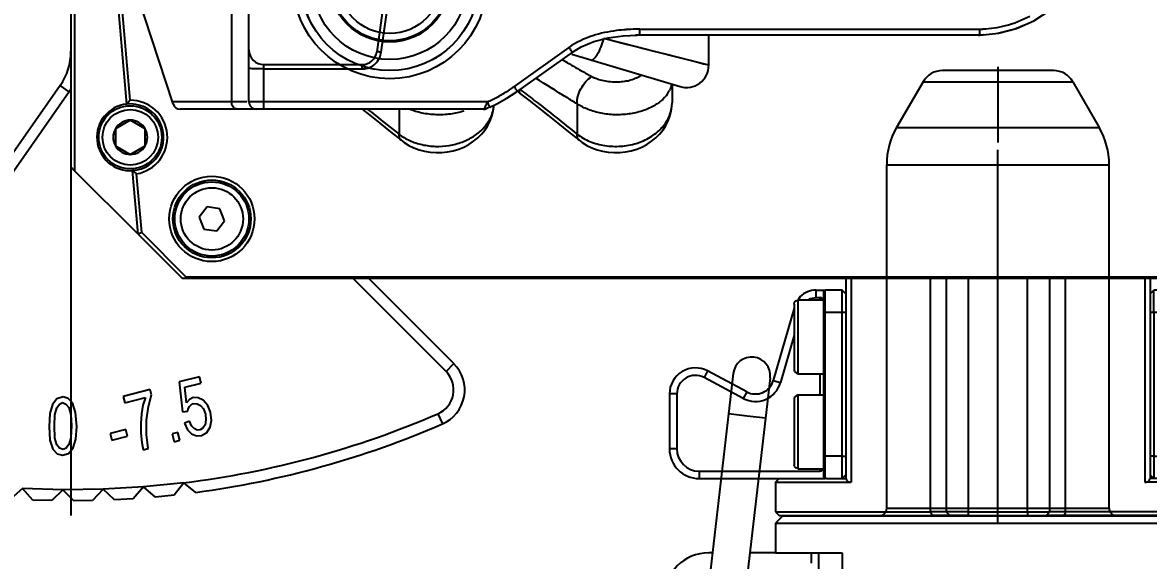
# Model space of a CAD drawing. Header units: millimetres. Extents: x -97344 to -49824, y -57049 to -40247.
# Drawn here: x -69796.2 to -69644.4, y -49716.4 to -49643.9 of the extents above; entities that cross this region are included whole.
import ezdxf

# ---------------------------------------------------------------- set-up
doc = ezdxf.new("R2010")
doc.units = ezdxf.units.MM
doc.header["$LTSCALE"] = 200
doc.header["$PDSIZE"] = -1
doc.linetypes.add('DOT_CENTER', pattern=[14, 12, -1, 0, -1])
doc.layers.add('1', color=7, linetype='Continuous')
doc.layers.add('DIM', color=3, linetype='Continuous')
doc.styles.add('TSSD_Dimension', font='tssdeng.shx', dxfattribs={"width": 0.7, "bigfont": 'hztxt.shx'})
doc.dimstyles.new('TSSD_20_20', dxfattribs={"dimtxt": 60, "dimasz": 20, "dimexe": 20, "dimexo": 50, "dimgap": 20, "dimtad": 1, "dimdec": 0, "dimzin": 0, "dimdsep": 46, "dimtxsty": 'TSSD_Dimension', "dimblk": 'ARCHTICK', "dimcen": 0, "dimdle": 20, "dimclrt": 7, "dimadec": 0, "dimazin": 0, "dimtfac": 1, "dimtdec": 0, "dimtix": 1, "dimtmove": 2, "dimatfit": 3, "dimfxl": 1, "dimtolj": 1, "dimtzin": 0, "dimarcsym": 0})

# ---------------------------------------------------------------- blocks, each defined once
blk = doc.blocks.new('LOW-HEAD-SOCKET-CAP-SCREW_DIN-7984_M6x10_A2-70_STAINLESS-STEEL_3__348', base_point=(516.25, -87.68))
at = {"color": 7, "linetype": 'Continuous'}
for p, q in [((516.32, -78), (516.25, -78.25)), ((516.25, -78.25), (516.25, -87.11)), ((516.58, -77.79), (516.32, -78)), ((516.66, -77.77), (516.58, -77.79)), ((516.75, -77.68), (516.66, -77.77)), ((516.75, -77.68), (516.75, -77.76)), ((516.75, -77.68), (520.25, -77.68)), ((520.25, -77.68), (520.25, -87.68)), ((516.32, -87.36), (516.25, -87.11)), ((516.58, -87.57), (516.32, -87.36)), ((516.66, -87.59), (516.58, -87.57)), ((516.75, -87.68), (516.66, -87.59)), ((516.75, -87.68), (520.25, -87.68))]:
    blk.add_line(p, q, dxfattribs=at)
at = {"color": 140, "linetype": 'Continuous'}
blk.add_line((516.75, -77.76), (516.75, -87.68), dxfattribs=at)
blk = doc.blocks.new('LOW-HEAD-SOCKET-CAP-SCREW_DIN-7984_M6x10_A2-70_STAINLESS-STEEL_2__349', base_point=(516.25, -74.88))
at = {"color": 7, "linetype": 'Continuous'}
for p, q in [((516.25, -65.45), (516.32, -65.2)), ((516.32, -65.2), (516.58, -64.99)), ((516.58, -64.99), (516.66, -64.97)), ((516.66, -64.97), (516.75, -64.88)), ((516.75, -64.88), (516.75, -64.96)), ((516.75, -64.88), (520.25, -64.88)), ((520.25, -64.88), (520.25, -74.88)), ((516.25, -65.45), (516.25, -74.31)), ((516.25, -74.31), (516.32, -74.56)), ((516.32, -74.56), (516.58, -74.77)), ((516.58, -74.77), (516.66, -74.79)), ((516.66, -74.79), (516.75, -74.88)), ((516.75, -74.88), (520.25, -74.88))]:
    blk.add_line(p, q, dxfattribs=at)
at = {"color": 140, "linetype": 'Continuous'}
blk.add_line((516.75, -64.96), (516.75, -74.88), dxfattribs=at)
blk = doc.blocks.new('23-D0469-A_CLAMP-HOOK_Absen-M2_9__350', base_point=(499.45, -88.98))
at = {"color": 140, "linetype": 'Continuous'}
for p, q in [((519.21, -64.58), (519.21, -63.58)), ((519.75, -64.88), (519.75, -64.58)), ((520.25, -66.58), (520.45, -66.58)), ((522.75, -66.58), (520.45, -66.58)), ((523.25, -66.58), (522.75, -66.58)), ((504.59, -74.48), (504.12, -75.36)), ((513.45, -75.77), (514.41, -76.04)), ((519.75, -77.68), (519.75, -74.88)), ((509.88, -77.29), (509.41, -78.17)), ((500.45, -77.57), (499.45, -77.57)), ((500.45, -84.98), (499.45, -84.98)), ((520.25, -85.98), (520.45, -85.98)), ((522.75, -85.98), (520.45, -85.98)), ((522.75, -85.98), (523.25, -85.98)), ((503.45, -87.98), (503.45, -88.98)), ((519.75, -87.98), (519.75, -87.68))]:
    blk.add_line(p, q, dxfattribs=at)
at = {"color": 7, "linetype": 'Continuous'}
for p, q in [((519.21, -63.58), (520.45, -63.58)), ((520.45, -63.58), (520.25, -63.78)), ((520.45, -66.58), (520.45, -63.58)), ((522.75, -63.58), (520.45, -63.58)), ((522.75, -66.58), (522.75, -63.58)), ((523.25, -64.08), (522.75, -63.58)), ((517.09, -64.46), (516.81, -64.88)), ((518.22, -64.88), (518.44, -64.73)), ((518.44, -64.73), (519.21, -64.58)), ((519.21, -64.58), (519.75, -64.58)), ((519.94, -64.62), (519.75, -64.58)), ((520.1, -64.73), (519.94, -64.62)), ((520.21, -64.88), (520.1, -64.73)), ((520.25, -66.58), (520.25, -63.78)), ((516.25, -66.02), (513.45, -75.77)), ((520.25, -85.98), (520.25, -66.58)), ((520.45, -85.98), (520.45, -66.58)), ((522.75, -85.98), (522.75, -66.58)), ((516.25, -69.64), (514.41, -76.04)), ((509.41, -78.17), (504.12, -75.36)), ((509.88, -77.29), (504.59, -74.48)), ((499.45, -77.57), (499.45, -84.98)), ((500.45, -77.57), (500.45, -84.98)), ((520.25, -88.78), (520.25, -85.98)), ((520.45, -88.98), (520.45, -85.98)), ((522.75, -88.98), (522.75, -85.98)), ((503.45, -87.98), (519.75, -87.98)), ((519.75, -87.98), (519.94, -87.94)), ((519.94, -87.94), (520.1, -87.83)), ((520.1, -87.83), (520.21, -87.68)), ((503.45, -88.98), (515.96, -88.98)), ((520.45, -88.98), (520.25, -88.78)), ((520.61, -88.98), (520.45, -88.98)), ((523.25, -88.48), (522.75, -88.98))]:
    blk.add_line(p, q, dxfattribs=at)
for centre, radius, start, end in [((519.21, -66.58), 3, 89.9999, 135), ((502.95, -77.57), 3.5, 62, 180), ((502.95, -77.57), 2.5, 62, 180), ((511.05, -75.08), 2.5, 242, 344), ((511.05, -75.08), 3.5, 242, 344), ((503.45, -84.98), 4, 180, 270), ((503.45, -84.98), 3, 180, 270)]:
    blk.add_arc(centre, radius, start, end, dxfattribs=at)
blk = doc.blocks.new('PH_23-CLAMP-HOOK_2__351', base_point=(499.45, -88.98))
for name, p in [('23-D0469-A_CLAMP-HOOK_Absen-M2_9__350', (499.45, -88.98)), ('LOW-HEAD-SOCKET-CAP-SCREW_DIN-7984_M6x10_A2-70_STAINLESS-STEEL_2__349', (516.25, -74.88)), ('LOW-HEAD-SOCKET-CAP-SCREW_DIN-7984_M6x10_A2-70_STAINLESS-STEEL_3__348', (516.25, -87.68))]:
    blk.add_blockref(name, p)
blk = doc.blocks.new('LOW-HEAD-SOCKET-CAP-SCREW_DIN-7984_M6x10_A2-70_STAINLESS-STEEL_4__352', base_point=(567.25, -74.88))
at = {"color": 7, "linetype": 'Continuous'}
for p, q in [((570.75, -64.88), (567.25, -64.88)), ((570.84, -64.97), (570.75, -64.88)), ((570.92, -64.99), (570.84, -64.97)), ((571.18, -65.2), (570.92, -64.99)), ((571.25, -65.45), (571.18, -65.2)), ((571.25, -69.88), (571.25, -65.45)), ((571.25, -74.31), (571.25, -69.88)), ((571.25, -74.31), (571.18, -74.56)), ((570.75, -74.88), (567.25, -74.88)), ((570.84, -74.79), (570.75, -74.88)), ((570.75, -74.88), (570.75, -74.8)), ((570.92, -74.77), (570.84, -74.79)), ((571.18, -74.56), (570.92, -74.77))]:
    blk.add_line(p, q, dxfattribs=at)
at = {"color": 140, "linetype": 'Continuous'}
for p, q in [((570.75, -69.88), (570.75, -64.88)), ((570.75, -74.8), (570.75, -69.88))]:
    blk.add_line(p, q, dxfattribs=at)
blk = doc.blocks.new('LOW-HEAD-SOCKET-CAP-SCREW_DIN-7984_M6x10_A2-70_STAINLESS-STEEL__353', base_point=(567.25, -87.68))
at = {"color": 7, "linetype": 'Continuous'}
for p, q in [((570.75, -77.68), (567.25, -77.68)), ((570.75, -77.68), (570.84, -77.77)), ((570.84, -77.77), (570.92, -77.79)), ((570.92, -77.79), (571.18, -78)), ((571.18, -78), (571.25, -78.25)), ((571.25, -82.68), (571.25, -78.25)), ((571.25, -87.11), (571.25, -82.68)), ((570.75, -87.68), (567.25, -87.68)), ((570.75, -87.68), (570.84, -87.59)), ((570.75, -87.68), (570.75, -87.6)), ((570.84, -87.59), (570.92, -87.57)), ((570.92, -87.57), (571.18, -87.36)), ((571.18, -87.36), (571.25, -87.11))]:
    blk.add_line(p, q, dxfattribs=at)
at = {"color": 140, "linetype": 'Continuous'}
for p, q in [((570.75, -82.68), (570.75, -77.68)), ((570.75, -87.6), (570.75, -82.68))]:
    blk.add_line(p, q, dxfattribs=at)
blk = doc.blocks.new('23-D0469-A_CLAMP-HOOK_Absen-M2_9__354', base_point=(564.25, -88.98))
at = {"color": 7, "linetype": 'Continuous'}
for p, q in [((564.25, -64.08), (564.75, -63.58)), ((567.05, -63.58), (564.75, -63.58)), ((564.75, -66.58), (564.75, -63.58)), ((567.05, -66.58), (567.05, -63.58)), ((567.05, -63.58), (567.25, -63.78)), ((568.29, -63.58), (567.05, -63.58)), ((567.25, -66.58), (567.25, -63.78)), ((567.4, -64.73), (567.29, -64.88)), ((567.56, -64.62), (567.4, -64.73)), ((567.75, -64.58), (567.56, -64.62)), ((568.29, -64.58), (567.75, -64.58)), ((569.06, -64.73), (568.29, -64.58)), ((569.28, -64.88), (569.06, -64.73)), ((570.41, -64.46), (570.69, -64.88)), ((564.75, -66.58), (564.75, -85.98)), ((567.05, -66.58), (567.05, -85.98)), ((567.25, -66.58), (567.25, -85.98)), ((571.25, -66.02), (574.05, -75.77)), ((571.25, -69.64), (573.09, -76.04)), ((577.62, -77.29), (582.91, -74.48)), ((578.09, -78.17), (583.38, -75.36)), ((587.05, -77.57), (587.05, -84.98)), ((588.05, -77.57), (588.05, -84.98)), ((564.75, -85.98), (564.75, -88.98)), ((567.05, -85.98), (567.05, -88.98)), ((567.25, -85.98), (567.25, -88.78)), ((567.4, -87.83), (567.29, -87.68)), ((567.56, -87.94), (567.4, -87.83)), ((567.75, -87.98), (567.56, -87.94)), ((584.05, -87.98), (567.75, -87.98)), ((564.25, -88.48), (564.75, -88.98)), ((566.89, -88.98), (567.05, -88.98)), ((567.25, -88.78), (567.05, -88.98)), ((584.05, -88.98), (571.54, -88.98))]:
    blk.add_line(p, q, dxfattribs=at)
at = {"color": 140, "linetype": 'Continuous'}
for p, q in [((568.29, -64.58), (568.29, -63.58)), ((567.75, -64.58), (567.75, -64.88)), ((564.75, -66.58), (564.25, -66.58)), ((567.05, -66.58), (564.75, -66.58)), ((567.25, -66.58), (567.05, -66.58)), ((567.75, -74.88), (567.75, -77.68)), ((574.05, -75.77), (573.09, -76.04)), ((582.91, -74.48), (583.38, -75.36)), ((577.62, -77.29), (578.09, -78.17)), ((587.05, -77.57), (588.05, -77.57)), ((588.05, -84.98), (587.05, -84.98)), ((564.75, -85.98), (564.25, -85.98)), ((564.75, -85.98), (567.05, -85.98)), ((567.05, -85.98), (567.25, -85.98)), ((567.75, -87.68), (567.75, -87.98)), ((584.05, -87.98), (584.05, -88.98))]:
    blk.add_line(p, q, dxfattribs=at)
at = {"color": 7, "linetype": 'Continuous'}
for centre, radius, start, end in [((568.29, -66.58), 3, 45, 90), ((584.55, -77.57), 3.5, 360, 118), ((576.45, -75.08), 2.5, 196, 298), ((584.55, -77.57), 2.5, 360, 118), ((576.45, -75.08), 3.5, 196, 298), ((584.05, -84.98), 3, 270, 360), ((584.05, -84.98), 4, 270, 360)]:
    blk.add_arc(centre, radius, start, end, dxfattribs=at)
blk = doc.blocks.new('PH_23-CLAMP-HOOK__355', base_point=(564.25, -88.98))
for name, p in [('23-D0469-A_CLAMP-HOOK_Absen-M2_9__354', (564.25, -88.98)), ('LOW-HEAD-SOCKET-CAP-SCREW_DIN-7984_M6x10_A2-70_STAINLESS-STEEL_4__352', (567.25, -74.88)), ('LOW-HEAD-SOCKET-CAP-SCREW_DIN-7984_M6x10_A2-70_STAINLESS-STEEL__353', (567.25, -87.68))]:
    blk.add_blockref(name, p)
blk = doc.blocks.new('23-D0467-B_ROUND-CLAMP-SUPPORT_STACKING_Absen__356', base_point=(513.75, -93.98))
at = {"color": 7, "linetype": 'Continuous'}
for p, q in [((523.25, -61.98), (523.25, -88.98)), ((536.75, -61.98), (536.75, -93.48)), ((550.75, -93.48), (550.75, -61.98)), ((564.25, -61.98), (564.25, -88.98)), ((513.75, -89.48), (514.25, -88.98)), ((513.75, -89.48), (523.93, -89.48)), ((513.75, -89.48), (513.75, -93.48)), ((515.96, -88.98), (516.92, -88.98)), ((516.92, -88.98), (520.45, -88.98)), ((520.61, -88.98), (521.46, -88.98)), ((521.46, -88.98), (523.26, -88.98)), ((523.26, -88.98), (523.33, -89.18)), ((523.33, -89.18), (523.37, -89.25)), ((523.37, -89.25), (523.46, -89.34)), ((523.46, -89.34), (523.66, -89.44)), ((523.66, -89.44), (523.72, -89.46)), ((523.72, -89.46), (523.93, -89.48)), ((563.57, -89.48), (563.78, -89.46)), ((573.75, -89.48), (563.57, -89.48)), ((563.78, -89.46), (563.84, -89.44)), ((563.84, -89.44), (564.04, -89.34)), ((564.04, -89.34), (564.13, -89.25)), ((564.13, -89.25), (564.17, -89.18)), ((564.17, -89.18), (564.24, -88.98)), ((566.04, -88.98), (564.24, -88.98)), ((566.89, -88.98), (566.04, -88.98)), ((570.58, -88.98), (567.05, -88.98)), ((571.54, -88.98), (570.58, -88.98)), ((573.75, -89.48), (573.25, -88.98)), ((573.75, -93.48), (573.75, -89.48)), ((513.75, -93.48), (534.66, -93.48)), ((513.75, -93.48), (514.25, -93.98)), ((514.25, -93.98), (534.81, -93.98)), ((536.75, -93.48), (534.66, -93.48)), ((537.25, -93.98), (534.81, -93.98)), ((537.25, -93.98), (536.75, -93.48)), ((539.75, -93.48), (536.75, -93.48)), ((539.75, -93.98), (537.25, -93.98)), ((539.75, -93.48), (547.75, -93.48)), ((539.75, -93.98), (547.75, -93.98)), ((547.75, -93.48), (550.75, -93.48)), ((547.75, -93.98), (550.25, -93.98)), ((550.75, -93.48), (550.25, -93.98)), ((552.69, -93.98), (550.25, -93.98)), ((552.84, -93.48), (550.75, -93.48)), ((573.25, -93.98), (552.69, -93.98)), ((573.75, -93.48), (552.84, -93.48)), ((573.75, -93.48), (573.25, -93.98))]:
    blk.add_line(p, q, dxfattribs=at)
at = {"color": 140, "linetype": 'Continuous'}
for p, q in [((523.93, -61.98), (523.93, -89.48)), ((534.66, -93.48), (534.66, -61.98)), ((539.75, -61.98), (539.75, -93.48)), ((547.75, -93.48), (547.75, -61.98)), ((552.84, -93.48), (552.84, -61.98)), ((563.57, -61.98), (563.57, -89.48)), ((534.66, -93.48), (534.81, -93.98)), ((539.75, -93.48), (539.75, -93.98)), ((547.75, -93.48), (547.75, -93.98)), ((552.84, -93.48), (552.69, -93.98))]:
    blk.add_line(p, q, dxfattribs=at)
blk = doc.blocks.new('23-A0232-B_ROUND-CONNECT-COMPONENTS_BASESTAND_Absen-M2_9__357', base_point=(499.45, -93.98))
for name, p in [('23-D0467-B_ROUND-CLAMP-SUPPORT_STACKING_Absen__356', (513.75, -93.98)), ('PH_23-CLAMP-HOOK_2__351', (499.45, -88.98)), ('PH_23-CLAMP-HOOK__355', (564.25, -88.98))]:
    blk.add_blockref(name, p)
blk = doc.blocks.new('23-D1020-B_EXTRUSION-MAIN-BODY_BASESTAND-0_5m_Absen-PL__363', base_point=(418.75, -61.98))
at = {"color": 7, "linetype": 'Continuous'}
for p, q in [((419.25, 9.52), (419.25, -47.48)), ((418.75, 9.02), (418.75, -46.98)), ((426.28, -38.5), (423.25, -3.8)), ((426.74, -37.98), (423.86, -5.06)), ((426.51, -38.24), (426.28, -38.5)), ((426.74, -37.98), (426.51, -38.24)), ((419.25, -47.48), (418.75, -46.98)), ((427.82, -56.05), (419.25, -47.48)), ((427.07, -47.47), (427.33, -47.69)), ((427.82, -56.05), (427.07, -47.47)), ((427.33, -47.69), (427.61, -47.91)), ((428.3, -55.82), (427.61, -47.91)), ((428.3, -55.82), (427.82, -56.05)), ((427.82, -56.05), (433.75, -61.98)), ((428.3, -55.82), (434.26, -61.78)), ((433.75, -61.98), (434.17, -61.98)), ((434.26, -61.78), (434.17, -61.98)), ((434.17, -61.98), (873.61, -61.98)), ((434.26, -61.78), (873.61, -61.78))]:
    blk.add_line(p, q, dxfattribs=at)
for centre, radius in [((461.75, -21.98), 13.1), ((461.75, -21.98), 12), ((437.75, -53.98), 5.75), ((437.75, -53.98), 5.25)]:
    blk.add_circle(centre, radius, dxfattribs=at)
for radius, start, end in [(4.5, 95.9756, 274.0244), (4.5, 274.0244, 95.9756), (5, 279.8574, 90.1426)]:
    blk.add_arc((426.75, -42.98), radius, start, end, dxfattribs=at)
blk = doc.blocks.new('P01_LEG_M16xL80mm_STAINLESS-STEEL__382', base_point=(453.75, -29.98))
at = {"color": 7, "linetype": 'Continuous'}
for p, q in [((457.13, -21.98), (459.44, -17.98)), ((459.44, -17.98), (464.06, -17.98)), ((466.37, -21.98), (464.06, -17.98)), ((459.44, -25.98), (457.13, -21.98)), ((464.06, -25.98), (466.37, -21.98)), ((459.44, -25.98), (464.06, -25.98))]:
    blk.add_line(p, q, dxfattribs=at)
for radius in [8, 7]:
    blk.add_circle((461.75, -21.98), radius, dxfattribs=at)
blk = doc.blocks.new('23-B0029-B_ADJUSTABLE-M16xL80_FOOT-Ø64-STAINLESS-STEEL__383', base_point=(453.75, -29.98))
blk.add_blockref('P01_LEG_M16xL80mm_STAINLESS-STEEL__382', (453.75, -29.98))
blk = doc.blocks.new('23-D0466-B_FOOT-FLANGE_BASESTAND_Absen-M2_9__384', base_point=(450.47, -33.8))
at = {"color": 7, "linetype": 'Continuous'}
for radius in [10.5, 8.15]:
    blk.add_circle((461.75, -21.98), radius, dxfattribs=at)
for start, end in [(200, 204), (299.9999, 312), (252.0001, 260.0001)]:
    blk.add_arc((461.75, -21.98), 12, start, end, dxfattribs=at)
blk = doc.blocks.new('PH_23_FOOT-FLANGE_Absen-M2_9__385', base_point=(450.47, -33.8))
blk.add_blockref('23-D0466-B_FOOT-FLANGE_BASESTAND_Absen-M2_9__384', (450.47, -33.8))
blk = doc.blocks.new('23-A0234-B_FOOT_BASESTAND_Absen-M2_9__386', base_point=(450.47, -33.8))
for name, p in [('PH_23_FOOT-FLANGE_Absen-M2_9__385', (450.47, -33.8)), ('23-B0029-B_ADJUSTABLE-M16xL80_FOOT-Ø64-STAINLESS-STEEL__383', (453.75, -29.98))]:
    blk.add_blockref(name, p)
blk = doc.blocks.new('CHEESE-HEAD-HEXAGON-SOCKET-BOLT_ISO-7379_M5-6_5x10_A2-70_STAINLESS-STEEL__368', base_point=(432.75, -58.98))
at = {"color": 7, "linetype": 'Continuous'}
for p, q in [((437.1, -52.37), (436.03, -53.74)), ((438.82, -52.62), (437.1, -52.37)), ((439.47, -54.22), (438.82, -52.62)), ((436.03, -53.74), (436.68, -55.34)), ((438.4, -55.59), (439.47, -54.22)), ((436.68, -55.34), (438.4, -55.59))]:
    blk.add_line(p, q, dxfattribs=at)
blk.add_circle((437.75, -53.98), 5, dxfattribs=at)
at = {"color": 140, "linetype": 'Continuous'}
blk.add_circle((437.75, -53.98), 4.2, dxfattribs=at)
blk = doc.blocks.new('CAP-SCREW-CYLINDRICAL-HEAD_DIN-912_M5x16_DIN-912_A2-70_STAINLESS-STEEL_3__370', base_point=(422.5, -47.23))
at = {"color": 7, "linetype": 'Continuous'}
for p, q in [((426.75, -40.67), (424.75, -41.83)), ((428.75, -41.83), (426.75, -40.67)), ((424.75, -41.83), (424.75, -44.13)), ((428.75, -44.13), (428.75, -41.83)), ((424.75, -44.13), (426.75, -45.29)), ((426.75, -45.29), (428.75, -44.13))]:
    blk.add_line(p, q, dxfattribs=at)
blk.add_circle((426.75, -42.98), 4.25, dxfattribs=at)
at = {"color": 140, "linetype": 'Continuous'}
blk.add_circle((426.75, -42.98), 3.75, dxfattribs=at)
at = {"color": 7, "linetype": 'Continuous'}
for start, end in [(90, 150), (30, 90), (150, 210), (330, 30), (210, 270), (270, 330)]:
    blk.add_arc((426.75, -42.98), 2.31, start, end, dxfattribs=at)
blk = doc.blocks.new('Top1', base_point=(668.75, -75.52))
at = {"color": 7, "linetype": 'Continuous'}
for p, q in [((417.3, -35.98), (386.01, -80.68)), ((418.53, -36.84), (387.24, -81.54)), ((418.75, -36.45), (418.53, -36.84)), ((456.75, -61.98), (469.32, -74.55)), ((458.87, -61.98), (470.38, -73.49)), ((436.09, -75.25), (433.33, -75.96)), ((436.31, -76.1), (436.09, -75.25)), ((429.42, -76.97), (425.8, -77.91)), ((429.6, -77.69), (429.42, -76.97)), ((433.33, -75.96), (433.77, -79.97)), ((434.12, -76.67), (436.31, -76.1)), ((434.33, -78.75), (434.12, -76.67)), ((416.83, -78.25), (416.25, -78.99)), ((417.68, -77.95), (416.83, -78.25)), ((416.83, -79.43), (417.19, -78.94)), ((417.19, -78.94), (417.63, -78.74)), ((417.63, -78.74), (418.08, -78.94)), ((418.39, -78.2), (417.68, -77.95)), ((418.08, -78.94), (418.48, -79.38)), ((418.97, -78.79), (418.39, -78.2)), ((419.37, -80.07), (418.97, -78.79)), ((425.8, -77.91), (426.03, -78.76)), ((426.03, -78.76), (428.78, -78.05)), ((428.78, -78.05), (428.45, -79.1)), ((429.19, -79.27), (429.6, -77.69)), ((434.73, -78.34), (434.33, -78.75)), ((435.25, -78.06), (434.73, -78.34)), ((434.96, -79.05), (435.24, -78.88)), ((435.24, -78.88), (435.75, -78.9)), ((435.91, -78.09), (435.25, -78.06)), ((435.75, -78.9), (436.22, -79.13)), ((436.59, -78.42), (435.91, -78.09)), ((437.19, -79.13), (436.59, -78.42)), ((415.9, -80.22), (415.81, -81.94)), ((416.25, -78.99), (415.9, -80.22)), ((416.52, -81.89), (416.57, -80.37)), ((416.57, -80.37), (416.83, -79.43)), ((418.48, -79.38), (418.74, -80.37)), ((418.74, -80.37), (418.83, -81.89)), ((419.54, -81.94), (419.37, -80.07)), ((428.25, -80.27), (428.17, -81.57)), ((428.45, -79.1), (428.25, -80.27)), ((428.93, -81.12), (429.19, -79.27)), ((433.77, -79.97), (434.49, -79.88)), ((434.49, -79.88), (434.54, -79.56)), ((434.54, -79.56), (434.74, -79.26)), ((434.74, -79.26), (434.96, -79.05)), ((436.22, -79.13), (436.61, -79.59)), ((436.61, -79.59), (436.88, -80.28)), ((436.88, -80.28), (436.95, -81.08)), ((437.56, -80.05), (437.19, -79.13)), ((437.7, -81.14), (437.56, -80.05)), ((415.81, -81.94), (415.9, -83.81)), ((416.57, -83.52), (416.52, -81.89)), ((418.83, -81.89), (418.74, -83.47)), ((419.41, -83.67), (419.54, -81.94)), ((428.17, -81.57), (428.19, -82.88)), ((428.92, -83.05), (428.93, -81.12)), ((434.75, -81.24), (434.08, -81.51)), ((434.08, -81.51), (434.45, -82.39)), ((435, -81.89), (434.75, -81.24)), ((435.37, -82.25), (435, -81.89)), ((436.84, -81.72), (436.55, -82.2)), ((436.95, -81.08), (436.84, -81.72)), ((437.53, -82.05), (437.7, -81.14)), ((418.74, -83.47), (418.48, -84.41)), ((426.13, -82.35), (424.02, -82.9)), ((424.02, -82.9), (424.25, -83.8)), ((424.25, -83.8), (426.36, -83.26)), ((426.36, -83.26), (426.13, -82.35)), ((428.19, -82.88), (428.29, -84.13)), ((429.18, -84.92), (428.92, -83.05)), ((433.17, -82.77), (432.39, -82.97)), ((432.39, -82.97), (432.66, -84.02)), ((433.44, -83.82), (433.17, -82.77)), ((434.45, -82.39), (435.01, -82.95)), ((435.01, -82.95), (435.68, -83.24)), ((435.75, -82.46), (435.37, -82.25)), ((435.68, -83.24), (436.35, -83.17)), ((436.15, -82.4), (435.75, -82.46)), ((436.55, -82.2), (436.15, -82.4)), ((436.35, -83.17), (437.07, -82.78)), ((437.07, -82.78), (437.53, -82.05)), ((415.9, -83.81), (416.3, -85)), ((416.3, -85), (416.88, -85.64)), ((416.83, -84.45), (416.57, -83.52)), ((417.19, -84.9), (416.83, -84.45)), ((417.68, -85.05), (417.19, -84.9)), ((418.12, -84.9), (417.68, -85.05)), ((418.48, -84.41), (418.12, -84.9)), ((418.43, -85.59), (419.05, -84.85)), ((419.05, -84.85), (419.41, -83.67)), ((428.29, -84.13), (428.49, -85.1)), ((428.49, -85.1), (429.18, -84.92)), ((432.66, -84.02), (433.44, -83.82)), ((416.88, -85.64), (417.63, -85.83)), ((417.63, -85.83), (418.43, -85.59)), ((433.95, -89.55), (428.53, -90.1)), ((433.95, -89.55), (432.65, -91.21)), ((435.61, -90.85), (433.95, -89.55)), ((412.22, -90.31), (410.66, -91.72)), ((413.63, -91.88), (412.22, -90.31)), ((417.66, -90.48), (412.22, -90.31)), ((417.66, -90.48), (416.16, -91.95)), ((423.1, -90.4), (417.66, -90.48)), ((419.14, -91.98), (417.66, -90.48)), ((423.1, -90.4), (421.66, -91.95)), ((428.53, -90.1), (423.1, -90.4)), ((424.64, -91.84), (423.1, -90.4)), ((428.53, -90.1), (427.16, -91.7)), ((430.14, -91.47), (428.53, -90.1)), ((416.16, -91.95), (413.63, -91.88)), ((421.66, -91.95), (419.14, -91.98)), ((427.16, -91.7), (424.64, -91.84)), ((432.65, -91.21), (430.14, -91.47))]:
    blk.add_line(p, q, dxfattribs=at)
at = {"color": 140, "linetype": 'Continuous'}
for p, q in [((418.53, -36.84), (417.3, -35.98)), ((469.32, -74.55), (470.38, -73.49)), ((468.24, -80.24), (468.83, -81.62))]:
    blk.add_line(p, q, dxfattribs=at)
at = {"color": 7, "linetype": 'Continuous'}
for centre, radius, start, end in [((410.75, -31.39), 8, 325, 0), ((466.85, -77.03), 5, 293.3812, 45), ((466.85, -77.03), 3.5, 293.3812, 45), ((418.75, 34.22), 124.7, 277, 293.3812), ((418.75, 34.22), 126.2, 277.677, 293.3812)]:
    blk.add_arc(centre, radius, start, end, dxfattribs=at)
at = {"layer": '1', "color": 1, "linetype": 'DOT_CENTER'}
blk.add_line((418.75, 43.17), (418.75, -93.98), dxfattribs=at)
for name, p in [('23-D1020-B_EXTRUSION-MAIN-BODY_BASESTAND-0_5m_Absen-PL__363', (418.75, -61.98)), ('23-A0234-B_FOOT_BASESTAND_Absen-M2_9__386', (450.47, -33.8)), ('CAP-SCREW-CYLINDRICAL-HEAD_DIN-912_M5x16_DIN-912_A2-70_STAINLESS-STEEL_3__370', (422.5, -47.23)), ('CHEESE-HEAD-HEXAGON-SOCKET-BOLT_ISO-7379_M5-6_5x10_A2-70_STAINLESS-STEEL__368', (432.75, -58.98)), ('23-A0232-B_ROUND-CONNECT-COMPONENTS_BASESTAND_Absen-M2_9__357', (499.45, -93.98))]:
    blk.add_blockref(name, p)
blk = doc.blocks.new('*U1466')
blk.add_blockref('Top1', (0, -50.11))
blk = doc.blocks.new('*U1467')
at = {"layer": 'DIM', "color": 0, "linetype": 'ByBlock', "lineweight": -2, "transparency": 16777216}
blk.add_blockref('*U1466', (0, 0), dxfattribs=at)
blk = doc.blocks.new('DEFAULT_6__112', base_point=(33.9, -654))
at = {"color": 7, "linetype": 'Continuous'}
for p, q in [((36.69, -639.37), (42.16, -640.01)), ((42.16, -640.01), (90.55, -645.61)), ((36.12, -644.34), (41.58, -644.97)), ((41.58, -644.97), (89.98, -650.58)), ((94.53, -646.07), (94.99, -646.13)), ((103.5, -647.11), (103.96, -647.16)), ((108.93, -647.74), (120.13, -649.04)), ((119.56, -654), (120.13, -649.04)), ((121.01, -650.15), (120.13, -649.04)), ((93.95, -651.04), (94.97, -651.16)), ((102.37, -652.01), (103.39, -652.13)), ((108.36, -652.71), (119.56, -654)), ((120.67, -653.13), (119.56, -654))]:
    blk.add_line(p, q, dxfattribs=at)
at = {"color": 140, "linetype": 'Continuous'}
for p, q in [((42.16, -640.01), (41.87, -642.49)), ((41.87, -642.49), (41.58, -644.97))]:
    blk.add_line(p, q, dxfattribs=at)
at = {"color": 7, "linetype": 'Continuous'}
blk.add_arc((36.4, -641.86), 2.5, 83.3933, 263.3933, dxfattribs=at)
blk.add_spline([(121.01, -650.15), (121.01, -650.18), (121.01, -650.2), (120.99, -650.32), (120.98, -650.44), (120.96, -650.58), (120.95, -650.73), (120.93, -650.85), (120.92, -650.95), (120.89, -651.16), (120.87, -651.36), (120.85, -651.52), (120.84, -651.64), (120.82, -651.84), (120.8, -652.02), (120.78, -652.17), (120.77, -652.27), (120.76, -652.32), (120.74, -652.47), (120.72, -652.65), (120.7, -652.83), (120.69, -652.95), (120.68, -653.02), (120.67, -653.07), (120.67, -653.1), (120.67, -653.13)], degree=3, dxfattribs=at)
blk = doc.blocks.new('DEFAULT_9__113', base_point=(60.3, -653.66))
at = {"color": 7, "linetype": 'Continuous'}
for p, q in [((60.3, -632.86), (60.3, -629.66)), ((60.3, -629.66), (63.3, -629.66)), ((63.3, -629.66), (93.3, -629.66)), ((93.3, -629.66), (95.8, -629.66)), ((60.3, -633.86), (60.3, -632.86)), ((60.3, -632.86), (61.7, -632.86)), ((61.7, -632.86), (63.3, -632.86)), ((63.7, -632.86), (63.3, -632.86)), ((66.7, -632.86), (63.7, -632.86)), ((69.7, -632.86), (66.7, -632.86)), ((71.7, -632.86), (69.7, -632.86)), ((80.7, -632.86), (71.7, -632.86)), ((82.7, -632.86), (80.7, -632.86)), ((85.7, -632.86), (82.7, -632.86)), ((88.7, -632.86), (85.7, -632.86)), ((90.7, -632.86), (88.7, -632.86)), ((93.3, -632.86), (90.7, -632.86)), ((95.8, -632.86), (93.3, -632.86)), ((60.3, -638.66), (60.3, -633.86)), ((92.44, -633.86), (90.7, -635.86)), ((96.8, -638.36), (96.8, -633.86)), ((100, -633.86), (100, -638.36)), ((89.84, -636.86), (86.36, -640.88)), ((60.3, -638.66), (60.3, -642.11)), ((100, -638.36), (96.8, -638.36)), ((60.3, -647.14), (60.3, -647.66)), ((66.3, -653.66), (72.56, -653.66))]:
    blk.add_line(p, q, dxfattribs=at)
at = {"color": 140, "linetype": 'Continuous'}
for p, q in [((63.3, -629.66), (63.3, -632.86)), ((60.3, -633.86), (61.7, -633.86)), ((71.7, -633.86), (80.7, -633.86)), ((90.7, -633.86), (92.44, -633.86))]:
    blk.add_line(p, q, dxfattribs=at)
at = {"color": 7, "linetype": 'Continuous'}
for centre, radius, start, end in [((95.8, -633.86), 4.2, 0, 90), ((95.8, -633.86), 1, 0, 90), ((66.3, -647.66), 6, 180, 270), ((72.56, -647.66), 6, 270, 314.4996)]:
    blk.add_arc(centre, radius, start, end, dxfattribs=at)
blk.add_spline([(93.3, -632.86), (93.09, -633.1), (92.88, -633.35), (92.69, -633.57), (92.56, -633.72), (92.48, -633.82), (92.44, -633.86)], degree=3, dxfattribs=at)
blk = doc.blocks.new('23-B0027-A_CLAMP-HS-431-NORMAL-STEEL__118', base_point=(33.9, -678.78))
for name, p in [('DEFAULT_9__113', (60.3, -653.66)), ('DEFAULT_6__112', (33.9, -654))]:
    blk.add_blockref(name, p)
blk = doc.blocks.new('23-A0267-A_CLAMP_STACKING_Absen_2__119', base_point=(33.9, -678.78))
blk.add_blockref('23-B0027-A_CLAMP-HS-431-NORMAL-STEEL__118', (33.9, -678.78))
blk = doc.blocks.new('23-D0471-A_MALE-KINGPIN_STACKING_Absen__158', base_point=(-4.7, -638.66))
at = {"color": 7, "linetype": 'Continuous'}
for p, q in [((55.3, -592.66), (55.3, -579.66)), ((56.3, -638.66), (56.3, -578.66)), ((55.3, -624.66), (55.3, -592.66)), ((-3.2, -598.56), (2.98, -595)), ((54.3, -593.66), (7.98, -593.66)), ((-4.7, -601.16), (-4.7, -616.15)), ((-3.2, -618.75), (2.98, -622.32)), ((54.3, -623.66), (7.98, -623.66)), ((55.3, -637.66), (55.3, -624.66)), ((60.3, -632.86), (60.3, -629.66)), ((60.3, -629.66), (63.3, -629.66)), ((60.3, -633.86), (60.3, -632.86)), ((60.3, -638.66), (60.3, -633.86)), ((55.3, -637.66), (56.3, -638.66)), ((56.3, -638.66), (60.3, -638.66))]:
    blk.add_line(p, q, dxfattribs=at)
at = {"color": 140, "linetype": 'Continuous'}
for p, q in [((2.98, -622.32), (2.98, -595)), ((7.98, -623.66), (7.98, -593.66)), ((54.3, -623.66), (54.3, -593.66)), ((-3.2, -618.75), (-3.2, -598.56))]:
    blk.add_line(p, q, dxfattribs=at)
at = {"color": 7, "linetype": 'Continuous'}
for centre, radius, start, end in [((54.3, -592.66), 1, 270, 0), ((7.98, -603.66), 10, 90, 120), ((-1.7, -601.16), 3, 120, 180), ((-1.7, -616.15), 3, 180, 240), ((7.98, -613.66), 10, 240, 270), ((54.3, -624.66), 1, 0, 90)]:
    blk.add_arc(centre, radius, start, end, dxfattribs=at)
at = {"layer": '1', "color": 1, "linetype": 'DOT_CENTER'}
for p, q in [((-5.2, -608.66), (4.98, -608.66)), ((56.3, -608.66), (5.98, -608.66))]:
    blk.add_line(p, q, dxfattribs=at)
blk = doc.blocks.new('PH_23_KOLOM-OUTRIGGER-0_8m_STACKING_Absen_2__163', base_point=(-4.7, -638.66))
blk.add_blockref('23-D0471-A_MALE-KINGPIN_STACKING_Absen__158', (-4.7, -638.66))
blk = doc.blocks.new('23-A0231-B_WELDING-ASSEMBLY_OUTRIGGER-0_8m_STACKING_Absen__173', base_point=(-4.7, -638.66))
blk.add_blockref('PH_23_KOLOM-OUTRIGGER-0_8m_STACKING_Absen_2__163', (-4.7, -638.66))
blk = doc.blocks.new('23-A0226-B_OUTRIGGER-0_8m_STACKING_Absen__188', base_point=(-4.7, -694.14))
for name, p in [('23-A0231-B_WELDING-ASSEMBLY_OUTRIGGER-0_8m_STACKING_Absen__173', (-4.7, -638.66)), ('23-A0267-A_CLAMP_STACKING_Absen_2__119', (33.9, -678.78))]:
    blk.add_blockref(name, p)
blk = doc.blocks.new('*U1468')
at = {"rotation": 270.0000000000176}
blk.add_blockref('23-A0226-B_OUTRIGGER-0_8m_STACKING_Absen__188', (-210.26, 404.75), dxfattribs=at)
blk = doc.blocks.new('*U1470')
at = {"layer": 'DIM', "color": 0, "linetype": 'ByBlock', "lineweight": -2, "transparency": 16777216}
blk.add_blockref('*U1468', (0, 0), dxfattribs=at)
blk = doc.blocks.new('2250')
at = {"color": 7, "linetype": 'Continuous'}
for p, q in [((-45539.57, -64421.06), (-45546.54, -64470.62)), ((-45545.94, -64470.68), (-45538.98, -64421.12)), ((-45566.12, -64433.84), (-45566.12, -64477.34)), ((-45563.78, -64477.34), (-45563.78, -64433.34)), ((-45574.01, -64477.65), (-45580.82, -64456.72)), ((-45511.09, -64468.35), (-45511.09, -64467.57)), ((-45511.09, -64467.57), (-45465.24, -64467.57)), ((-45465.24, -64468.35), (-45465.24, -64467.57)), ((-45462.8, -64468.12), (-45460.49, -64467.54)), ((-45460.49, -64467.54), (-45459.21, -64466.99)), ((-45511.54, -64469.95), (-45515.93, -64468.84)), ((-45513.61, -64469.43), (-45515.93, -64468.84)), ((-45511.39, -64469.99), (-45513.61, -64469.43)), ((-45513.3, -64468.44), (-45511.42, -64468.35)), ((-45465.43, -64468.35), (-45511.65, -64468.35)), ((-45511.14, -64468.35), (-45511.4, -64468.35)), ((-45465.24, -64468.35), (-45511.09, -64468.35)), ((-45501.78, -64472.43), (-45501.78, -64468.35)), ((-45497.78, -64468.35), (-45497.78, -64468.35)), ((-45465.43, -64468.35), (-45464.8, -64468.34)), ((-45465.42, -64468.35), (-45465.24, -64468.35)), ((-45465.42, -64468.35), (-45465.42, -64468.35)), ((-45464.8, -64468.34), (-45465.24, -64468.35)), ((-45464.79, -64468.34), (-45464.8, -64468.34)), ((-45520.64, -64470.03), (-45528.03, -64475.3)), ((-45520.17, -64470.65), (-45527.57, -64475.93)), ((-45520.26, -64470.94), (-45505.64, -64475.31)), ((-45510.75, -64470.16), (-45511.54, -64469.95)), ((-45504.28, -64471.8), (-45510.73, -64470.16)), ((-45561.78, -64478.34), (-45561.78, -64472.34)), ((-45561.78, -64472.34), (-45548.52, -64472.34)), ((-45548.52, -64472.92), (-45548.52, -64472.34)), ((-45520.82, -64472.11), (-45521.59, -64471.66)), ((-45520.82, -64472.11), (-45521.59, -64471.66)), ((-45501.78, -64472.43), (-45504.28, -64471.8)), ((-45561.78, -64472.92), (-45548.52, -64472.92)), ((-45506.73, -64474.98), (-45506.73, -64477.48)), ((-45528.07, -64476.26), (-45527.57, -64475.93)), ((-45527.58, -64475.94), (-45527.12, -64476.32)), ((-45564.05, -64477.34), (-45574.11, -64477.34)), ((-45532.14, -64478.34), (-45573.05, -64478.34)), ((-45563.77, -64477.34), (-45563.78, -64477.34)), ((-45531.64, -64477.37), (-45561.78, -64477.37)), ((-45548.53, -64478.34), (-45547.5, -64479.16)), ((-45543.54, -64478.34), (-45543.54, -64481.72)), ((-45531.3, -64478.07), (-45530.34, -64477.61)), ((-45530.75, -64477.95), (-45530.75, -64477.8)), ((-45530.75, -64477.81), (-45530.75, -64477.8)), ((-45530.75, -64477.81), (-45530.75, -64477.8)), ((-45519.54, -64477.64), (-45519.54, -64481.72)), ((-45506.73, -64477.48), (-45506.73, -64477.48))]:
    blk.add_line(p, q, dxfattribs=at)
for points in [[(-45464.79, -64468.34), (-45462.69, -64468.11), (-45460.28, -64467.46), (-45457.96, -64466.43), (-45455.6, -64464.89)], [(-45520.17, -64470.65), (-45519, -64469.94), (-45517.26, -64469.21), (-45515.35, -64468.72), (-45513.3, -64468.44)], [(-45504.28, -64471.8), (-45505.7, -64471.43), (-45507.43, -64471), (-45509.32, -64470.52), (-45511.39, -64469.99)], [(-45501.78, -64472.43), (-45501.96, -64472.38), (-45502.47, -64472.26), (-45503.24, -64472.07), (-45504.28, -64471.8)], [(-45530.34, -64477.61), (-45529, -64476.86), (-45527.76, -64476.07), (-45527.57, -64475.93)], [(-45527.12, -64476.32), (-45526.05, -64477.15), (-45524.8, -64478.13), (-45523.5, -64479.16), (-45522.13, -64480.25), (-45520.7, -64481.39), (-45519.31, -64482.5)], [(-45531.01, -64479.28), (-45530.84, -64478.62), (-45530.75, -64477.95)], [(-45519.31, -64482.5), (-45518.85, -64482.84), (-45518.22, -64483.23), (-45517.54, -64483.56), (-45516.83, -64483.82), (-45516.09, -64484.02), (-45515.33, -64484.15), (-45514.55, -64484.2), (-45513.78, -64484.19), (-45513, -64484.11), (-45512.24, -64483.96), (-45511.5, -64483.73), (-45510.8, -64483.45), (-45510.12, -64483.09), (-45509.5, -64482.68), (-45508.92, -64482.22), (-45508.41, -64481.7), (-45507.95, -64481.15), (-45507.57, -64480.55), (-45507.25, -64479.93), (-45507.01, -64479.28), (-45506.84, -64478.62), (-45506.75, -64477.95), (-45506.73, -64477.48)], [(-45547.5, -64479.16), (-45546.13, -64480.25), (-45544.7, -64481.39), (-45543.31, -64482.5)], [(-45543.31, -64482.5), (-45542.85, -64482.84), (-45542.22, -64483.23), (-45541.54, -64483.56), (-45540.83, -64483.82), (-45540.09, -64484.02), (-45539.33, -64484.15), (-45538.55, -64484.2), (-45537.78, -64484.19), (-45537, -64484.11), (-45536.24, -64483.96), (-45535.5, -64483.73), (-45534.8, -64483.45), (-45534.12, -64483.09), (-45533.5, -64482.68), (-45532.92, -64482.22), (-45532.41, -64481.7), (-45531.95, -64481.15), (-45531.57, -64480.55), (-45531.25, -64479.93), (-45531.01, -64479.28)]]:
    blk.add_lwpolyline(points, dxfattribs=at)
for centre, radius, start, end in [((-45511.36, -64490.77), 23.19, 93.8109, 97.0773), ((-45511.18, -64493.25), 25.68, 92.4499, 93.8427), ((-45511.1, -64495.34), 27.77, 89.9822, 92.4385), ((-45465.24, -64454.89), 12.69, 270.0041, 271.9262), ((-45511.64, -64430.42), 37.93, 270.1002, 270.3865), ((-45511.65, -64428.59), 39.76, 270.3871, 270.7465), ((-45561.78, -64470.34), 2, 180, 270), ((-45548.52, -64470.34), 2, 270, 352), ((-45548.52, -64470.32), 2.6, 343.8374, 351.9753), ((-45300.96, -64090.58), 440.34, 240.0469, 240.2057), ((-45504.78, -64472.43), 3, 253.3739, 0), ((-45386.6, -64240.15), 267.99, 240.2053, 240.4726), ((-45424.19, -64306.52), 191.71, 240.4723, 240.856), ((-45539.5, -64459.17), 19.8, 302.5639, 304.0113), ((-45538.71, -64460.34), 18.38, 304.0119, 305.5094), ((-45514.21, -64467.73), 6.97, 281.6568, 282.7975), ((-45514.17, -64467.89), 6.81, 282.7974, 283.9562), ((-45504.83, -64474.43), 1, 256.8361, 268.5784), ((-45542.27, -64454.45), 25.27, 294.8835, 298.4593), ((-45540.92, -64456.91), 22.47, 298.4241, 302.5155), ((-45510.41, -64474.18), 3.71, 331.2775, 333.782), ((-45573.05, -64477.34), 1, 198.0343, 270), ((-45562.78, -64477.34), 1, 180, 270), ((-45532.14, -64477.27), 1.07, 270.0293, 286.0854), ((-45532.14, -64477.28), 1.06, 286.1287, 294.2446), ((-45488.34, -64457.31), 47.72, 204.8652, 205.1217), ((-45511.22, -64477.48), 4.49, 355.7102, 359.9969), ((-45535.91, -64477.25), 5.21, 331.5263, 333.6485)]:
    blk.add_arc(centre, radius, start, end, dxfattribs=at)
for points in [[(-45458.49, -64465.84), (-45459.54, -64466.39), (-45460.66, -64466.83), (-45461.81, -64467.12)], [(-45514.22, -64467.76), (-45515.3, -64467.89), (-45516.38, -64468.11), (-45517.43, -64468.45)], [(-45461.81, -64467.12), (-45462.79, -64467.38), (-45463.8, -64467.53), (-45464.81, -64467.57)], [(-45517.43, -64468.45), (-45518.56, -64468.82), (-45519.67, -64469.33), (-45520.64, -64470.03)], [(-45547.09, -64472.49), (-45546.59, -64472.16), (-45546.19, -64471.62), (-45546.02, -64471.04)], [(-45548.52, -64472.92), (-45548.02, -64472.92), (-45547.5, -64472.76), (-45547.09, -64472.49)], [(-45531.98, -64478.13), (-45531.99, -64478.17), (-45532.01, -64478.21), (-45532.03, -64478.24)]]:
    blk.add_open_spline(points, degree=3, dxfattribs=at)
for points, knots in [([(-45517.67, -64471.71), (-45517.55, -64471.75), (-45517.3, -64471.62), (-45517.05, -64471.34), (-45516.45, -64470.48), (-45516.14, -64469.59), (-45515.93, -64468.84)], [0, 0, 0, 0, 0.109032, 0.204324, 0.33033, 1, 1, 1, 1]), ([(-45545.94, -64470.68), (-45546.02, -64470.67), (-45546.16, -64470.65), (-45546.35, -64470.62), (-45546.45, -64470.63), (-45546.54, -64470.6), (-45546.54, -64470.62)], [0, 0, 0, 0, 0.381978, 0.706507, 0.922778, 1, 1, 1, 1]), ([(-45520.17, -64470.65), (-45520.18, -64470.65), (-45520.19, -64470.62), (-45520.22, -64470.61), (-45520.26, -64470.54), (-45520.35, -64470.43), (-45520.47, -64470.26), (-45520.58, -64470.11), (-45520.64, -64470.03)], [0, 0, 0, 0, 0.018551, 0.075168, 0.167125, 0.290992, 0.617469, 1, 1, 1, 1]), ([(-45563.71, -64472.87), (-45563.73, -64472.86), (-45563.75, -64472.86), (-45563.78, -64472.86), (-45563.78, -64472.85)], [0, 0, 0, 0, 0.726733, 1, 1, 1, 1]), ([(-45563.2, -64472.9), (-45563.25, -64472.9), (-45563.42, -64472.89), (-45563.6, -64472.88), (-45563.71, -64472.87)], [0, 0, 0, 0, 0.332921, 1, 1, 1, 1]), ([(-45561.78, -64472.92), (-45561.91, -64472.92), (-45562.38, -64472.92), (-45562.85, -64472.91), (-45563.2, -64472.9)], [0, 0, 0, 0, 0.274371, 1, 1, 1, 1]), ([(-45519.54, -64477.64), (-45520, -64477.35), (-45521.86, -64476.2), (-45523.72, -64475.05), (-45525.1, -64474.17)], [0, 0, 0, 0, 0.249631, 1, 1, 1, 1]), ([(-45519.54, -64477.64), (-45519.55, -64477.48), (-45519.54, -64477.15), (-45519.41, -64476.45), (-45519.05, -64475.57), (-45518.41, -64474.64), (-45517.85, -64474.14), (-45517.55, -64473.96)], [0, 0, 0, 0, 0.108089, 0.227874, 0.490406, 0.758414, 1, 1, 1, 1]), ([(-45514.08, -64474.71), (-45514.7, -64474.73), (-45515.63, -64474.65), (-45516.79, -64474.33), (-45517.31, -64474.1), (-45517.55, -64473.96)], [0, 0, 0, 0, 0.522771, 0.770091, 1, 1, 1, 1]), ([(-45511.42, -64474.11), (-45511.51, -64474.15), (-45511.87, -64474.3), (-45512.24, -64474.43), (-45512.53, -64474.5)], [0, 0, 0, 0, 0.240617, 1, 1, 1, 1]), ([(-45510.82, -64473.76), (-45510.87, -64473.79), (-45511.06, -64473.92), (-45511.26, -64474.03), (-45511.42, -64474.11)], [0, 0, 0, 0, 0.241859, 1, 1, 1, 1]), ([(-45527.57, -64475.93), (-45527.57, -64475.93), (-45527.59, -64475.9), (-45527.61, -64475.88), (-45527.65, -64475.82), (-45527.74, -64475.71), (-45527.87, -64475.53), (-45527.97, -64475.39), (-45528.03, -64475.3)], [0, 0, 0, 0, 0.018551, 0.075168, 0.167126, 0.290992, 0.61747, 1, 1, 1, 1]), ([(-45527.22, -64475.68), (-45526.58, -64476.17), (-45524, -64478.16), (-45521.45, -64480.19), (-45519.54, -64481.72)], [0, 0, 0, 0, 0.248417, 1, 1, 1, 1]), ([(-45512.8, -64474.56), (-45512.9, -64474.58), (-45513.33, -64474.66), (-45513.75, -64474.7), (-45514.08, -64474.71)], [0, 0, 0, 0, 0.246259, 1, 1, 1, 1]), ([(-45506.9, -64475.37), (-45506.91, -64475.41), (-45506.96, -64475.56), (-45507.03, -64475.71), (-45507.08, -64475.81)], [0, 0, 0, 0, 0.247421, 1, 1, 1, 1]), ([(-45506.79, -64474.96), (-45506.8, -64475), (-45506.83, -64475.14), (-45506.86, -64475.27), (-45506.9, -64475.37)], [0, 0, 0, 0, 0.248475, 1, 1, 1, 1]), ([(-45527.36, -64475.78), (-45527.35, -64475.89), (-45527.31, -64476.1), (-45527.19, -64476.27), (-45527.12, -64476.32)], [0, 0, 0, 0, 0.544094, 1, 1, 1, 1]), ([(-45507.15, -64475.96), (-45507.37, -64476.36), (-45507.99, -64477.12), (-45509.25, -64478.01), (-45510.81, -64478.66), (-45512.57, -64479.05), (-45514.44, -64479.15), (-45516.29, -64478.95), (-45518.02, -64478.46), (-45519.07, -64477.94), (-45519.54, -64477.64)], [0, 0, 0, 0, 0.099772, 0.211689, 0.335622, 0.468837, 0.606945, 0.74477, 0.877191, 1, 1, 1, 1]), ([(-45565.42, -64478.34), (-45565.61, -64478.34), (-45566.03, -64478.04), (-45566.12, -64477.59), (-45566.12, -64477.34)], [0, 0, 0, 0, 0.440241, 1, 1, 1, 1]), ([(-45563.25, -64477.36), (-45563.31, -64477.36), (-45563.49, -64477.36), (-45563.66, -64477.36), (-45563.77, -64477.34)], [0, 0, 0, 0, 0.376763, 1, 1, 1, 1]), ([(-45561.78, -64477.37), (-45561.92, -64477.37), (-45562.41, -64477.37), (-45562.9, -64477.37), (-45563.25, -64477.36)], [0, 0, 0, 0, 0.278907, 1, 1, 1, 1]), ([(-45547.8, -64478.34), (-45547.44, -64478.62), (-45546.02, -64479.74), (-45544.6, -64480.87), (-45543.54, -64481.72)], [0, 0, 0, 0, 0.249638, 1, 1, 1, 1]), ([(-45534.8, -64478.6), (-45535.39, -64478.79), (-45536.63, -64479.06), (-45538.53, -64479.15), (-45540.41, -64478.93), (-45541.62, -64478.57), (-45542.18, -64478.34)], [0, 0, 0, 0, 0.246501, 0.501935, 0.756355, 1, 1, 1, 1]), ([(-45532.03, -64478.24), (-45532.04, -64478.26), (-45532.06, -64478.3), (-45532.11, -64478.34), (-45532.14, -64478.34)], [0, 0, 0, 0, 0.333012, 1, 1, 1, 1]), ([(-45531.7, -64478.25), (-45531.77, -64478.29), (-45531.9, -64478.3), (-45532.01, -64478.26), (-45532.04, -64478.25)], [0, 0, 0, 0, 0.722158, 1, 1, 1, 1]), ([(-45531.64, -64477.37), (-45531.67, -64477.45), (-45531.77, -64477.7), (-45531.9, -64477.95), (-45531.98, -64478.13)], [0, 0, 0, 0, 0.280544, 1, 1, 1, 1]), ([(-45531.3, -64478.07), (-45531.4, -64478.12), (-45531.54, -64478.18), (-45531.67, -64478.23), (-45531.7, -64478.25)], [0, 0, 0, 0, 0.773951, 1, 1, 1, 1]), ([(-45531.3, -64478.07), (-45531.31, -64478.08), (-45531.32, -64478), (-45531.38, -64477.93), (-45531.45, -64477.75), (-45531.51, -64477.64), (-45531.54, -64477.57)], [0, 0, 0, 0, 0.071587, 0.276773, 0.596387, 1, 1, 1, 1]), ([(-45531.24, -64479.57), (-45531.1, -64479.29), (-45530.88, -64478.72), (-45530.77, -64478.11), (-45530.75, -64477.81)], [0, 0, 0, 0, 0.505795, 1, 1, 1, 1]), ([(-45519.54, -64481.72), (-45519.01, -64482.12), (-45517.81, -64482.79), (-45515.79, -64483.33), (-45513.65, -64483.42), (-45511.56, -64483.04), (-45509.67, -64482.22), (-45508.15, -64481.02), (-45507.26, -64479.74), (-45506.86, -64478.65), (-45506.77, -64478.09), (-45506.75, -64477.81)], [0, 0, 0, 0, 0.125274, 0.257722, 0.393669, 0.528649, 0.658453, 0.780165, 0.893121, 0.94711, 1, 1, 1, 1]), ([(-45543.54, -64481.72), (-45543.09, -64482.06), (-45542.09, -64482.64), (-45540.42, -64483.19), (-45538.61, -64483.42), (-45536.79, -64483.3), (-45535.05, -64482.84), (-45533.49, -64482.08), (-45532.21, -64481.05), (-45531.57, -64480.19), (-45531.32, -64479.74)], [0, 0, 0, 0, 0.121657, 0.249639, 0.381555, 0.514353, 0.644852, 0.770281, 0.888804, 1, 1, 1, 1]), ([(-45543.54, -64481.72), (-45543.55, -64481.8), (-45543.55, -64481.96), (-45543.52, -64482.19), (-45543.44, -64482.37), (-45543.35, -64482.47), (-45543.31, -64482.5)], [0, 0, 0, 0, 0.30052, 0.562257, 0.791048, 1, 1, 1, 1]), ([(-45519.54, -64481.72), (-45519.55, -64481.8), (-45519.55, -64481.96), (-45519.52, -64482.19), (-45519.44, -64482.37), (-45519.35, -64482.47), (-45519.31, -64482.5)], [0, 0, 0, 0, 0.30052, 0.562257, 0.791048, 1, 1, 1, 1])]:
    blk.add_open_spline(points, degree=3, knots=knots, dxfattribs=at)
blk = doc.blocks.new('*U1488')
at = {"layer": 'DIM', "color": 3}
blk.add_blockref('2250', (45347.11, 64440.65), dxfattribs=at)
blk = doc.blocks.new('*U1489')
at = {"layer": 'DIM', "color": 0, "linetype": 'ByBlock', "lineweight": -2, "transparency": 16777216}
blk.add_blockref('*U1488', (0, 0), dxfattribs=at)
blk = doc.blocks.new('_ArchTick')
at = {"color": 0, "linetype": 'ByBlock', "const_width": 0.5}
blk.add_lwpolyline([(-0.7071, -0.7071), (0.7071, 0.7071)], dxfattribs=at)
blk = doc.blocks.new('*D1490')
at = {"layer": 'Defpoints', "color": 0, "transparency": 16777216}
for p in [(-70012.08, -49582.1), (-69774.57, -49582.1), (-69664.66, -50460.4)]:
    blk.add_point(p, dxfattribs=at)
at = {"layer": 'DIM', "color": 0, "lineweight": -2, "transparency": 16777216}
for p, q in [((-70012.08, -50480.4), (-70012.08, -49562.1)), ((-69824.57, -49582.1), (-70032.08, -49582.1)), ((-69714.66, -50460.4), (-70032.08, -50460.4))]:
    blk.add_line(p, q, dxfattribs=at)
at = {"layer": 'DIM', "color": 0, "lineweight": -2, "transparency": 16777216, "xscale": 20, "yscale": 20, "zscale": 20}
for p, rotation in [((-70012.08, -49582.1), 90), ((-70012.08, -50460.4), 270)]:
    blk.add_blockref('_ArchTick', p, dxfattribs=dict(at, rotation=rotation))
at = {"layer": 'DIM', "color": 7, "transparency": 16777216, "insert": (-70062.08, -50021.25), "char_height": 60, "attachment_point": 5, "rotation": 90, "style": 'TSSD_Dimension'}
blk.add_mtext('\\A1;878', dxfattribs=at)

msp = doc.modelspace()

# ---------------------------------------------------------------- block references
at = {"layer": 'DIM', "color": 3}
for name, p in [('*U1467', (-69539.66, -49641.82)), ('*U1489', (-69548.99, -49617.9)), ('*U1470', (-69539.89, -50055.15))]:
    msp.add_blockref(name, p, dxfattribs=at)

# ---------------------------------------------------------------- dimensions: what is measured, and where the dimension line sits
at = {"layer": 'DIM'}
dim = msp.add_linear_dim(base=(-70012.08, -49582.1), p1=(-69664.66, -50460.4), p2=(-69774.57, -49582.1), angle=90, dimstyle='TSSD_20_20', dxfattribs=at)
dim.commit()
dim.dimension.update_dxf_attribs({"geometry": '*D1490', "text_midpoint": (-70062.08, -50021.25)})

doc.saveas('drawing.dxf')
